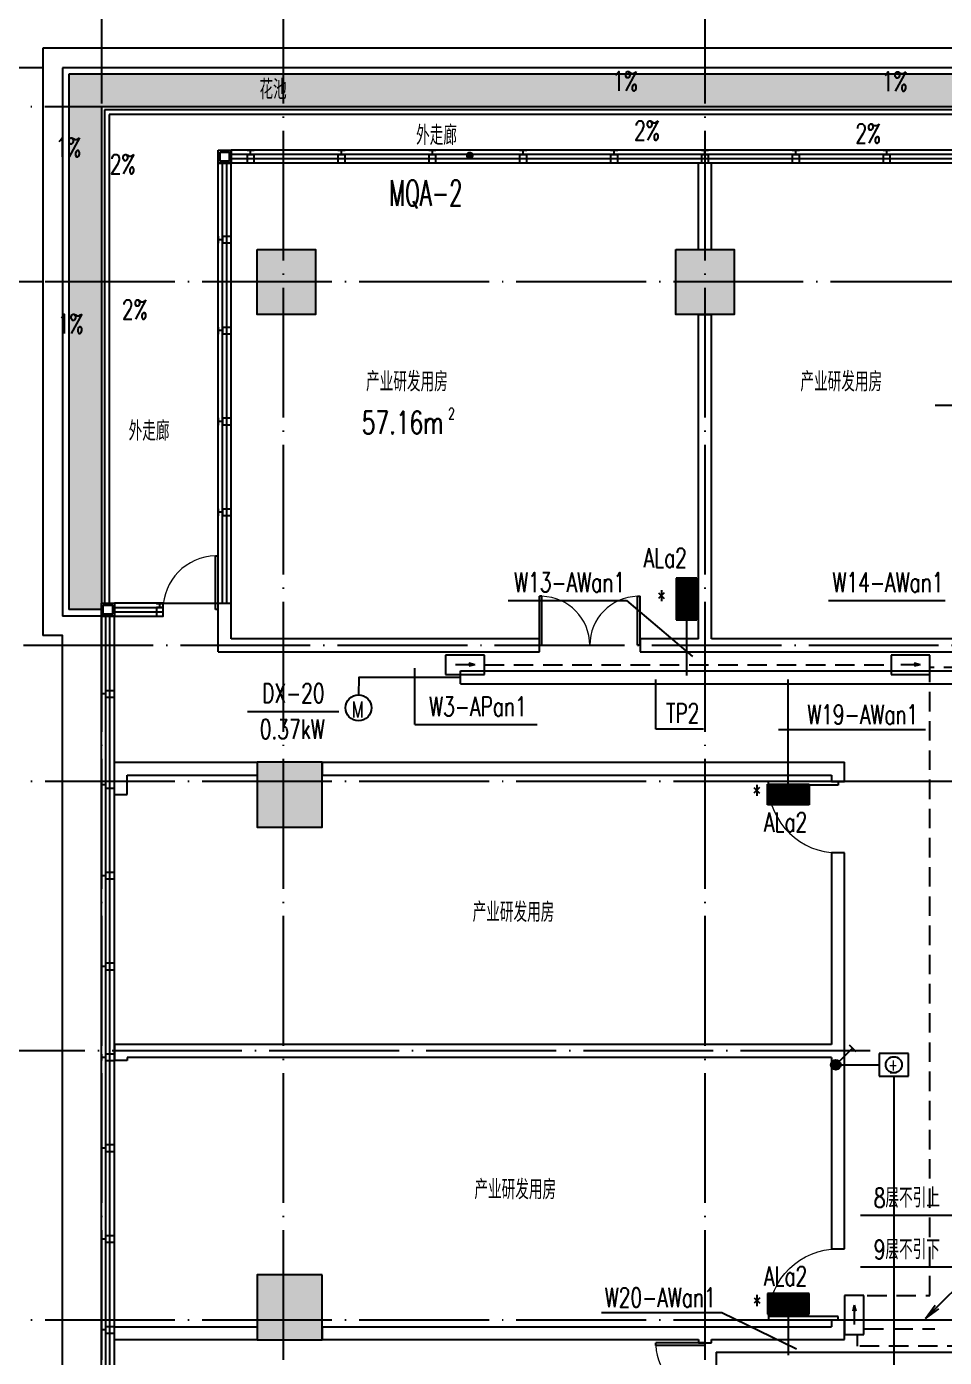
# Model space of a CAD drawing. Extents: x 1980812 to 2226895, y -554123 to 281606.
# Drawn here: x 1992715 to 2006855, y 242158 to 262666 of the extents above; entities that cross this region are included whole.
import ezdxf
from ezdxf.enums import TextEntityAlignment as Align

# ---------------------------------------------------------------- set-up
doc = ezdxf.new("R2010")
doc.units = 0
doc.header["$LTSCALE"] = 1000
doc.header["$MEASUREMENT"] = 0
doc.linetypes.add('DOTE', pattern=[2.42, 2, -0.2, 0.02, -0.2])
doc.linetypes.add('DQXX', pattern=[4.5, 3, -1.5])
doc.layers.get('Defpoints').update_dxf_attribs({"color": 8})
for name, color, linetype in [('$TD_AUDIT_GENERATED_(158)', 8, 'Continuous'), ('$TD_AUDIT_GENERATED_(1F3)', 7, 'Continuous'), ('$TD_AUDIT_GENERATED_(1FCF)', 8, 'Continuous'), ('$TD_AUDIT_GENERATED_(24E)', 8, 'Continuous'), ('$TD_AUDIT_GENERATED_(2762)', 8, 'Continuous'), ('$TD_AUDIT_GENERATED_(276D)', 8, 'Continuous'), ('$TD_AUDIT_GENERATED_(2A51)', 8, 'Continuous'), ('1', 1, 'Continuous'), ('A-FLOR-LAND', 8, 'Continuous'), ('COLU', 8, 'Continuous'), ('COLU_HATCH', 8, 'Continuous'), ('CURTWALL', 8, 'Continuous'), ('DIM_SYMB', 8, 'Continuous'), ('dote', 8, 'DOTE'), ('DQ1', 1, 'Continuous'), ('DQ2', 2, 'Continuous'), ('DQ7', 7, 'Continuous'), ('DQK1', 1, 'Continuous'), ('DQK7', 7, 'Continuous'), ('DQqj', 1, 'Continuous'), ('DQX', 2, 'DQXX'), ('PUB_DIM', 8, 'Continuous'), ('PUB_TEXT', 8, 'Continuous'), ('WALL', 7, 'Continuous'), ('WINDOW', 8, 'Continuous')]:
    doc.layers.add(name, color=color, linetype=linetype)
doc.styles.add('_TCH_DIM', font='SIMPLEX', dxfattribs={"bigfont": 'GBCBIG'})
doc.styles.add('_TCH_DIM_T3', font='SIMPLEX', dxfattribs={"width": 0.705882, "bigfont": 'GBCBIG'})
doc.styles.add('D8', font='txtw.shx', dxfattribs={"width": 0.7, "bigfont": 'hztxtw.shx'})
doc.styles.add('HZF', font='ROMANS2', dxfattribs={"width": 0.7, "bigfont": 'HZDF2'})
doc.styles.add('HZTXTW', font='txtw.shx', dxfattribs={"width": 0.6, "bigfont": 'hztxtw.shx'})
doc.dimstyles.new('_TCH_ARCH&&100', dxfattribs={"dimtxt": 255, "dimasz": 100, "dimexe": 250, "dimexo": 300, "dimgap": 122.5, "dimtad": 1, "dimdec": 0, "dimzin": 0, "dimdsep": 46, "dimtxsty": '_TCH_DIM_T3', "dimblk": 'ARCHTICK', "dimcen": 0.09, "dimclrt": 7, "dimazin": 2, "dimtfac": 1, "dimtdec": 0, "dimtix": 1, "dimtmove": 2, "dimatfit": 3, "dimfxl": 1, "dimtolj": 1, "dimtzin": 0, "dimarcsym": 0})

# ---------------------------------------------------------------- blocks, each defined once
blk = doc.blocks.new('$DorLib2D$00000002')
for p, q in [((-0.5, 0), (-0.5, 0.4875)), ((-0.475, 0.4875), (-0.5, 0.4875)), ((-0.475, 0), (-0.475, 0.4875)), ((0.475, 0), (0.475, 0.4875)), ((0.475, 0.4875), (0.5, 0.4875)), ((0.5, 0), (0.5, 0.4875)), ((-0.5, 0), (-0.475, 0)), ((0.5, 0), (0.475, 0))]:
    blk.add_line(p, q)
at = {"lineweight": 13}
for centre, start, end in [((-0.4875, 0), 0, 88.53072), ((0.4875, 0), 91.46928, 180)]:
    blk.add_arc(centre, 0.4875, start, end, dxfattribs=at)
blk = doc.blocks.new('$DorLib2D$00000001')
for p, q in [((0.45, 0.975), (0.5, 0.975)), ((0.45, 0), (0.45, 0.975)), ((0.5, 0), (0.5, 0.975)), ((0.5, 0), (0.45, 0))]:
    blk.add_line(p, q)
at = {"lineweight": 13}
blk.add_arc((0.475, 0), 0.975, 91.4693, 180, dxfattribs=at)
blk = doc.blocks.new('A$C40541402')
at = {"layer": 'A-FLOR-LAND'}
h = blk.add_hatch(dxfattribs=at)
h.set_pattern_fill('GRASS', color=256, scale=50)
h.set_pattern_definition([(90, (-3008715.91, 233640.35), (-99.7795475, 99.7795475), [26.458066, -173.101015]), (45, (-3008715.91, 233640.35), (-99.7796155, 99.7796155), [26.458066, -114.651615]), (135, (-3008715.91, 233640.35), (-99.7796155, -99.7796155), [26.458066, -114.651615])])
h.paths.add_polyline_path([(-3300, -5050), (-3300, 3200), (14550, 3200), (14550, 2700), (-2800, 2700), (-2800, -5050)])
at = {"layer": '$TD_AUDIT_GENERATED_(158)'}
for p, q in [((14650, 3300), (-3400, 3300)), ((-3400, 3300), (-3400, -5150)), ((14550, 3200), (-3300, 3200)), ((-3300, 3200), (-3300, -5050)), ((-2800, -5050), (-3300, -5050)), ((-2800, -5150), (-3400, -5150))]:
    blk.add_line(p, q, dxfattribs=at)
at = {"layer": '$TD_AUDIT_GENERATED_(24E)'}
for p, q in [((14450, 2700), (-2800, 2700)), ((-2800, 2700), (-2800, -5050)), ((-2750, 2650), (-2750, -4950)), ((14450, 2650), (-2750, 2650)), ((-2680, 2580), (-2680, -4950)), ((14450, 2580), (-2680, 2580))]:
    blk.add_line(p, q, dxfattribs=at)
at = {"layer": 'CURTWALL'}
for p, q in [((6500, 2030), (-800, 2030)), ((-800, 1830), (-800, 2030)), ((6500, 1963), (-800, 1963)), ((6500, 1897), (-800, 1897)), ((11050, 2030), (6500, 2030)), ((11050, 1963), (6500, 1963)), ((11050, 1897), (6500, 1897)), ((-1000, -4950), (-1000, 1830)), ((-1000, 1830), (-800, 1830)), ((-933, -4950), (-933, 1830)), ((-867, -4950), (-867, 1830)), ((6500, 1830), (-800, 1830)), ((-800, -4950), (-800, 1830)), ((11050, 1830), (6500, 1830)), ((-1850, -4950), (-2600, -4950)), ((-2600, -4950), (-2600, -5150)), ((-2600, -5017), (-1850, -5017)), ((-2600, -5083), (-1850, -5083)), ((-1850, -5150), (-1850, -4950)), ((-1000, -5150), (-1000, -4950)), ((-2800, -16200), (-2800, -5150)), ((-2800, -5150), (-2600, -5150)), ((-2733, -16200), (-2733, -5150)), ((-2667, -16200), (-2667, -5150)), ((-2600, -5150), (-1850, -5150)), ((-2600, -16200), (-2600, -5150)), ((-2800, -25950), (-2800, -16200)), ((-2733, -25950), (-2733, -16200)), ((-2667, -25950), (-2667, -16200)), ((-2600, -25950), (-2600, -16200))]:
    blk.add_line(p, q, dxfattribs=at)
for points in [[(-1000, 2030), (-800, 2030), (-800, 1830), (-1000, 1830)], [(-970, 2000), (-830, 2000), (-830, 1860), (-970, 1860)], [(-2800, -4950), (-2600, -4950), (-2600, -5150), (-2800, -5150)], [(-2770, -4980), (-2630, -4980), (-2630, -5120), (-2770, -5120)]]:
    blk.add_lwpolyline(points, close=True, dxfattribs=at)
at = {"layer": 'dote'}
for p, q in [((10044, -1898), (13465, -1898)), ((-6421, -5600), (41786, -5600))]:
    blk.add_line(p, q, dxfattribs=at)
at = {"layer": 'WALL'}
for p, q in [((6400, 500), (6400, 1830)), ((6600, 500), (6600, 1830)), ((6400, 500), (6600, 500)), ((6400, -5500), (6400, -500)), ((6400, -500), (6600, -500)), ((6600, -5500), (6600, -500)), ((-1000, -5700), (-1000, -4950)), ((-1000, -4950), (-800, -4950)), ((-800, -5500), (-800, -4950)), ((3950, -5500), (-800, -5500)), ((3950, -5700), (3950, -5500)), ((6400, -5500), (5500, -5500)), ((5500, -5500), (5500, -5700)), ((11850, -5500), (6600, -5500)), ((-1000, -5700), (3950, -5700)), ((5500, -5700), (6500, -5700)), ((6500, -5700), (11850, -5700)), ((-2600, -7900), (-2600, -7400)), ((-2600, -7400), (-400, -7400)), ((-400, -7400), (-400, -7600)), ((600, -7400), (8650, -7400)), ((600, -7400), (600, -7600)), ((8650, -7700), (8650, -7400)), ((-2400, -7900), (-2400, -7600)), ((-2400, -7600), (-400, -7600)), ((600, -7600), (8450, -7600)), ((8450, -7600), (8450, -7700)), ((8450, -7700), (8650, -7700)), ((-2600, -7900), (-2400, -7900)), ((8650, -8800), (8450, -8800)), ((8450, -8800), (8450, -11750)), ((8650, -11850), (8650, -8800)), ((8450, -11750), (-2600, -11750)), ((-2600, -11750), (-2600, -12000)), ((8650, -14900), (8650, -11850)), ((-2400, -12000), (-2600, -12000)), ((8450, -11950), (-2400, -11950)), ((-2400, -11950), (-2400, -12000)), ((8450, -11950), (8450, -14900)), ((8450, -14900), (8650, -14900)), ((-2600, -16100), (-400, -16100)), ((-400, -16100), (-400, -16300)), ((600, -16100), (6500, -16100)), ((600, -16100), (600, -16300)), ((6500, -16100), (8450, -16100)), ((8650, -16000), (8450, -16000)), ((8450, -16000), (8450, -16100)), ((8650, -16300), (8650, -16000)), ((-2600, -16300), (-400, -16300)), ((600, -16300), (6400, -16300)), ((6400, -16300), (6400, -16350)), ((6400, -16350), (6600, -16350)), ((6600, -16350), (6600, -16300)), ((6600, -16300), (8650, -16300))]:
    blk.add_line(p, q, dxfattribs=at)
at = {"layer": 'WINDOW'}
blk.add_line((-1850, -4950), (-1000, -4950), dxfattribs=at)
for name, p, xscale, yscale, zscale, rotation in [('$DorLib2D$00000001', (-1425, -5050), 850, 850, 850, 359.9999999999771), ('$DorLib2D$00000002', (4725, -5600), 1550, 1550, 1550, 359.9999999999293), ('$DorLib2D$00000001', (8550, -8250), 1100, 1100, 1100, 90), ('$DorLib2D$00000001', (8550, -15450), -1100, 1100, -1100, 90), ('$DorLib2D$00000002', (6500, -17125), -1550, -1550, -1550, 270.0000000039459)]:
    blk.add_blockref(name, p, dxfattribs=dict(at, xscale=xscale, yscale=yscale, zscale=zscale, rotation=rotation))
blk = doc.blocks.new('$TD_AUDIT_GENERATED_(9F)')
at = {"layer": 'dote'}
for p, q in [((-2800, 30469), (-2800, -6248)), ((0, 30469), (0, -6248)), ((6500, 30469), (6500, -6248)), ((56411, 26000), (-8456, 26000)), ((56413, 23300), (-8454, 23300)), ((56413, 15600), (-8454, 15600)), ((9046, 11450), (-6998, 11450)), ((56413, 7300), (-8454, 7300))]:
    blk.add_line(p, q, dxfattribs=at)
blk = doc.blocks.new('A$C28812CA5')
at = {"layer": '$TD_AUDIT_GENERATED_(1F3)', "style": 'D8', "width": 0.7}
for p in [(1908, -1537), (8600, -1537), (3550, -9712), (3577, -13987)]:
    blk.add_text('\\M+5B2FA\\M+5D2B5\\M+5D1D0\\M+5B7A2\\M+5D3C3\\M+5B7BF', height=300, rotation=0.0006, dxfattribs=at).set_placement(p, align=Align.MIDDLE_CENTER)
blk = doc.blocks.new('$TD_AUDIT_GENERATED_(2768)')
at = {"layer": '$TD_AUDIT_GENERATED_(276D)'}
blk.add_line((115028288, 22648046), (115028222, 22648046), dxfattribs=at)
for points in [[(115028222, 22648096), (115028225, 22648096), (115028225, 22647996), (115028222, 22647996)], [(115028288, 22648096), (115028422, 22648096), (115028422, 22647996), (115028288, 22647996)]]:
    blk.add_lwpolyline(points, close=True, dxfattribs=at)
blk = doc.blocks.new('$TD_AUDIT_GENERATED_(2868)')
at = {"layer": 'WINDOW', "rotation": 270}
for p in [(-22648546, 115030252), (-22647146, 115030252), (-22645746, 115030252), (-22644346, 115030252), (-22642946, 115030252), (-22641546, 115030252), (-22640146, 115030252), (-22638746, 115030252)]:
    blk.add_blockref('$TD_AUDIT_GENERATED_(2768)', p, dxfattribs=at)
at = {"layer": 'WINDOW', "xscale": -1}
for p, rotation in [((-115029222, 22648696), 180), ((-115029222, 22647296), 180), ((-115029222, 22645896), 180), ((-115029222, 22644496), 180), ((22646146, 115023272), 90), ((-115031022, 22641696), 180), ((-115031022, 22640296), 180), ((-115031022, 22638896), 180), ((-115031022, 22637496), 180), ((-115031022, 22636096), 180), ((-115031022, 22634696), 180), ((-115031022, 22633296), 180), ((-115031022, 22631896), 180)]:
    blk.add_blockref('$TD_AUDIT_GENERATED_(2768)', p, dxfattribs=dict(at, rotation=rotation))
blk = doc.blocks.new('$TD_AUDIT_GENERATED_(3B36)')
at = {"layer": 'COLU_HATCH'}
h = blk.add_hatch(color=256, dxfattribs=at)
h.dxf.hatch_style = 1
h.paths.add_polyline_path([(53902, -1174248), (53902, -1173348), (54902, -1173348), (54902, -1174248)])
h = blk.add_hatch(color=256, dxfattribs=at)
h.dxf.hatch_style = 1
h.paths.add_polyline_path([(61802, -1179698), (61802, -1180698), (62802, -1180698), (62802, -1179698)])
h = blk.add_hatch(color=256, dxfattribs=at)
h.dxf.hatch_style = 1
h.paths.add_polyline_path([(69702, -1179698), (69702, -1180698), (70702, -1180698), (70702, -1179698)])
h = blk.add_hatch(color=256, dxfattribs=at)
h.dxf.hatch_style = 1
h.paths.add_polyline_path([(53902, -1180698), (53902, -1179798), (54902, -1179798), (54902, -1180698)])
at = {"layer": 'COLU'}
for points in [[(53902, -1174248), (53902, -1173348), (54902, -1173348), (54902, -1174248)], [(61802, -1179698), (61802, -1180698), (62802, -1180698), (62802, -1179698)], [(69702, -1179698), (69702, -1180698), (70702, -1180698), (70702, -1179698)], [(53902, -1180698), (53902, -1179798), (54902, -1179798), (54902, -1180698)]]:
    blk.add_lwpolyline(points, close=True, dxfattribs=at)
blk = doc.blocks.new('_ArchTick')
at = {"color": 0, "linetype": 'ByBlock', "const_width": 0.4}
blk.add_lwpolyline([(-0.5, -0.5), (0.5, 0.5)], dxfattribs=at)
blk = doc.blocks.new('*D225')
at = {"layer": 'Defpoints', "color": 0, "transparency": 16777216}
for p in [(1990991, 262031), (1993267, 262031), (1993267, 258731)]:
    blk.add_point(p, dxfattribs=at)
at = {"layer": 'PUB_DIM', "color": 0, "lineweight": -2, "transparency": 16777216}
for p, q in [((1992967, 262031), (1990741, 262031)), ((1990991, 258731), (1990991, 262031)), ((1992967, 258731), (1990741, 258731))]:
    blk.add_line(p, q, dxfattribs=at)
at = {"layer": 'PUB_DIM', "color": 0, "lineweight": -2, "transparency": 16777216, "xscale": 100, "yscale": 100, "zscale": 100}
for p, rotation in [((1990991, 262031), 90), ((1990991, 258731), 270)]:
    blk.add_blockref('_ArchTick', p, dxfattribs=dict(at, rotation=rotation))
at = {"layer": 'PUB_DIM', "color": 7, "transparency": 16777216, "insert": (1990741, 260381), "char_height": 255, "attachment_point": 5, "rotation": 90, "style": '_TCH_DIM_T3'}
blk.add_mtext('\\A1;3300', dxfattribs=at)
blk = doc.blocks.new('*X251')
at = {"color": 0}
for p, q in [((126, 2940), (274, 2940)), ((128, 2970), (272, 2970)), ((137, 2910), (263, 2910)), ((144, 3000), (256, 3000)), ((173, 2880), (227, 2880))]:
    blk.add_line(p, q, dxfattribs=at)
blk = doc.blocks.new('j')
at = {"layer": '1', "color": 7}
blk.add_line((850, 850), (850, 850), dxfattribs=at)
blk.add_line((850, 850), (850, 850), dxfattribs=at)
blk.add_line((850, 850), (850, 850), dxfattribs=at)
blk.add_line((850, 850), (850, 850), dxfattribs=at)
blk.add_line((850, 850), (850, 850), dxfattribs=at)
blk.add_line((850, 850), (850, 850), dxfattribs=at)
blk.add_line((850, 850), (850, 850), dxfattribs=at)
blk.add_line((850, 850), (850, 850), dxfattribs=at)
blk.add_line((850, 850), (850, 850), dxfattribs=at)
blk.add_line((850, 850), (850, 850), dxfattribs=at)
blk.add_line((850, 850), (850, 850), dxfattribs=at)
blk.add_line((850, 850), (850, 850), dxfattribs=at)
blk.add_line((850, 850), (850, 850), dxfattribs=at)
blk.add_line((850, 850), (850, 850), dxfattribs=at)
blk.add_line((850, 850), (850, 850), dxfattribs=at)
blk.add_line((850, 850), (850, 850), dxfattribs=at)
blk.add_line((850, 850), (850, 850), dxfattribs=at)
blk.add_line((850, 850), (850, 850), dxfattribs=at)
at = {"layer": 'DQK1'}
blk.add_circle((0, 0), 75, dxfattribs=at)
at = {"layer": 'DQK7'}
for p, q in [((0, 0), (850, 850)), ((850, 850), (647, 703)), ((850, 850), (703, 647))]:
    blk.add_line(p, q, dxfattribs=at)
at = {"layer": 'DQK1'}
blk.add_blockref('*X251', (-200, -2950), dxfattribs=at)
blk = doc.blocks.new('dyz')
at = {"layer": 'DQK1'}
for p, q in [((-300, 0), (300, 0)), ((-300, -300), (-300, 0)), ((300, 0), (300, -300)), ((300, -300), (-300, -300))]:
    blk.add_line(p, q, dxfattribs=at)
at = {"layer": 'DQK7'}
for q in [(-58, -127), (-58, -127), (150, -150), (-58, -173), (-58, -173)]:
    blk.add_line((-150, -150), q, dxfattribs=at)
blk = doc.blocks.new('*X245')
at = {"color": 0}
for p, q in [((8700, 8370), (9500, 8370)), ((8700, 8340), (9500, 8340)), ((8700, 8310), (9500, 8310)), ((8700, 8280), (9500, 8280)), ((8700, 8250), (9500, 8250)), ((8700, 8220), (9500, 8220)), ((8700, 8190), (9500, 8190)), ((8700, 8160), (9500, 8160)), ((8700, 8130), (9500, 8130)), ((8700, 8100), (9500, 8100)), ((8700, 8070), (9500, 8070)), ((8700, 8040), (9500, 8040)), ((8700, 8010), (9500, 8010))]:
    blk.add_line(p, q, dxfattribs=at)
blk = doc.blocks.new('XM')
at = {"layer": '1'}
for p, q in [((320, 168), (-320, 168)), ((-320, 168), (-320, -152)), ((320, -152), (320, 168)), ((-320, -152), (320, -152))]:
    blk.add_line(p, q, dxfattribs=at)
at = {"layer": '1', "xscale": 0.8, "yscale": 0.8, "zscale": 0.8}
blk.add_blockref('*X245', (-7280, -6552), dxfattribs=at)
blk = doc.blocks.new('dj')
at = {"layer": 'DQK1'}
blk.add_circle((0, 0), 200, dxfattribs=at)
at = {"layer": 'DQK7', "style": 'D8', "width": 0.7}
blk.add_text('M', height=250, dxfattribs=at).set_placement((-100, -150))
blk = doc.blocks.new('FP')
at = {"layer": 'DQK1'}
for p, q in [((-225, 175), (-225, -175)), ((225, 175), (-225, 175)), ((225, -175), (225, 175)), ((-225, -175), (225, -175))]:
    blk.add_line(p, q, dxfattribs=at)
blk.add_circle((0, 0), 125, dxfattribs=at)
at = {"layer": 'DQK7', "style": 'D8', "width": 0.7}
for s, p in [('+', (-83, -89)), ('-', (-80, -202))]:
    blk.add_text(s, height=180, dxfattribs=at).set_placement(p)
blk = doc.blocks.new('*X263')
at = {"color": 0, "linetype": 'Continuous'}
for p, q in [((28109, 10830), (28307, 10830)), ((28109, 10800), (28307, 10800)), ((28118, 10860), (28297, 10860)), ((28119, 10770), (28297, 10770)), ((28141, 10890), (28274, 10890)), ((28142, 10740), (28273, 10740))]:
    blk.add_line(p, q, dxfattribs=at)
blk = doc.blocks.new('KTA')
at = {"layer": 'DQK1'}
for p, q in [((53, 53), (256, 256)), ((203, 309), (309, 203))]:
    blk.add_line(p, q, dxfattribs=at)
blk.add_circle((0, 0), 75, dxfattribs=at)
at = {"layer": 'DQK1', "xscale": 0.75, "yscale": 0.75, "zscale": 0.75, "rotation": 180}
blk.add_blockref('*X263', (21156, 8112), dxfattribs=at)

msp = doc.modelspace()

# ---------------------------------------------------------------- linework, layer by layer
at = {"layer": '$TD_AUDIT_GENERATED_(158)', "color": 2}
for p, q in [((2011616.5, 262331.5), (1992966.5, 262331.5)), ((1992966.5, 262331.5), (1992966.5, 253281.5))]:
    msp.add_line(p, q, dxfattribs=at)
msp.add_lwpolyline([(2046466.5, 240181.5), (2046466.5, 231681.5), (2028316.5, 231681.5), (2028316.5, 232181.5), (1993266.5, 232181.5), (1993266.5, 253281.5), (1992966.5, 253281.5)], dxfattribs=at)
at = {"layer": 'DIM_SYMB'}
for points in [[(2001165.8, 261729.5, 0, 0, 0), (2002466.8, 261729.5, 80, 0, 0), (2002766.8, 261729.5, 0, 0, 0)], [(2006804.8, 261725.1, 0, 0, 0), (2005503.8, 261725.1, 80, 0, 0), (2005203.8, 261725.1, 0, 0, 0)], [(1993619, 261569.7, 0, 0, 0), (1993619, 260547.6, 80, 0, 0), (1993619, 260247.6, 0, 0, 0)], [(1994761.9, 261165.8, 0, 0, 0), (1994414.4, 260178.2, 80, 0, 0), (1994314.8, 259895.2, 0, 0, 0)], [(2001512.4, 260980.8, 0, 0, 0), (2002527.6, 261070.2, 80, 0, 0), (2002826.4, 261096.5, 0, 0, 0)], [(2006309, 261046.4, 0, 0, 0), (2005355, 261118.7, 80, 0, 0), (2005055.8, 261141.3, 0, 0, 0)], [(1994998.6, 257730, 0, 0, 0), (1994654.7, 258529.1, 80, 0, 0), (1994536.1, 258804.7, 0, 0, 0)], [(1993619, 257728.7, 0, 0, 0), (1993619, 258452.2, 80, 0, 0), (1993619, 258752.2, 0, 0, 0)]]:
    msp.add_lwpolyline(points, format="xyseb", dxfattribs=at)
at = {"layer": 'DIM_SYMB', "const_width": 60}
msp.add_lwpolyline([(1999548, 260709.1, 1), (1999536.8, 260650.2, 1)], format="xyb", close=True, dxfattribs=at)
at = {"layer": 'DQ2'}
for p, q in [((2002882.1, 253524.5), (2002882.1, 252668.2)), ((2004449.2, 250994.1), (2004449.2, 252604.8)), ((2005257.7, 246667.2), (2005851.2, 246667.2)), ((2006076.2, 246492.2), (2006076.2, 241708.1)), ((2004449.2, 242822.6), (2004449.2, 242192.2))]:
    msp.add_line(p, q, dxfattribs=at)
msp.add_lwpolyline([(1999400, 252637.8), (1997832.4, 252637.8), (1997830.2, 252367.2)], dxfattribs=at)
at = {"layer": 'DQ7'}
for p, q in [((2000134.7, 253822.1), (2001959.9, 253822.1)), ((2001959.9, 253822.1), (2002973.7, 252960.4)), ((2005069.9, 253822.1), (2006865.1, 253822.1)), ((1998697.5, 251909), (1998697.5, 252780.5)), ((2002407.9, 251839.1), (2002407.9, 252605.3)), ((1996119.4, 252113.9), (1997527.6, 252113.9)), ((1998697.5, 251909), (2000579.8, 251909)), ((2003143.2, 251839.1), (2002407.9, 251839.1)), ((2004300.3, 251832.4), (2006566.2, 251832.4)), ((2005564.5, 244348.6), (2006982.3, 244348.6)), ((2005564.5, 243552.8), (2006982.3, 243552.8)), ((2001571.3, 242848.1), (2003425.1, 242848.1)), ((2003425.1, 242848.1), (2004575.5, 242290.3))]:
    msp.add_line(p, q, dxfattribs=at)
at = {"layer": 'DQqj', "ltscale": 0.15}
for p, q in [((1999400, 252737.8), (2020719.3, 252737.8)), ((1999400, 252537.8), (1999400, 252737.8)), ((1999400, 252537.8), (2021955.5, 252537.8)), ((2003336.4, 242237.8), (2022355.5, 242237.8)), ((2003336.4, 242237.8), (2003336.4, 242037.8))]:
    msp.add_line(p, q, dxfattribs=at)
at = {"layer": 'DQX', "ltscale": 0.1}
msp.add_line((1999771.3, 252831.5), (2006032.7, 252831.5), dxfattribs=at)
for points in [[(2005667, 243113), (2006632.7, 243113), (2006632.7, 252681.5)], [(2020645.2, 252787.8), (2006632.7, 252787.8)], [(2008100.2, 242331.5), (2005517, 242331.5), (2005517, 242513)], [(2005616.5, 242597.3), (2006709.3, 242597.3), (2006709.3, 242597.3)]]:
    msp.add_lwpolyline(points, dxfattribs=at)

# ---------------------------------------------------------------- block references
at = {"layer": '$TD_AUDIT_GENERATED_(1FCF)'}
msp.add_blockref('A$C28812CA5', (1996666.5, 258731.5), dxfattribs=at)
at = {"layer": '$TD_AUDIT_GENERATED_(2762)'}
msp.add_blockref('$TD_AUDIT_GENERATED_(2868)', (1996666.5, 258731.5), dxfattribs=at)
at = {"layer": 'COLU', "rotation": 270}
msp.add_blockref('$TD_AUDIT_GENERATED_(3B36)', (3176964.6, 313133.3), dxfattribs=at)
at = {"layer": 'DQ1', "ltscale": 0.05, "xscale": -1}
for p in [(1999471.3, 252981.5), (2006332.7, 252981.5)]:
    msp.add_blockref('dyz', p, dxfattribs=at)
at = {"layer": 'DQ1', "ltscale": 0.15}
msp.add_blockref('dj', (1997828.5, 252167.2), dxfattribs=at)
at = {"layer": 'DQ1'}
msp.add_blockref('KTA', (2005182.7, 246667.2), dxfattribs=at)
at = {"layer": 'DQ1', "ltscale": 0.05, "rotation": 179.9999084328487}
msp.add_blockref('j', (2007416.5, 243607.8), dxfattribs=at)
at = {"layer": 'DQ1', "ltscale": 0.05, "xscale": -1, "rotation": 90}
msp.add_blockref('dyz', (2005316.5, 242813), dxfattribs=at)
at = {"layer": 'DQ2'}
for p, rotation in [((2002890.1, 253844.5), 90), ((2004449.2, 242990.6), 180)]:
    msp.add_blockref('XM', p, dxfattribs=dict(at, rotation=rotation))
at = {"layer": 'DQ2', "xscale": -1}
msp.add_blockref('XM', (2004449.2, 250826.1), dxfattribs=at)
at = {"layer": 'DQ2'}
msp.add_blockref('FP', (2006076.2, 246667.2), dxfattribs=at)
at = {"layer": 'WALL'}
for name, p in [('$TD_AUDIT_GENERATED_(9F)', (1996666.5, 235431.5)), ('A$C40541402', (1996666.5, 258731.5))]:
    msp.add_blockref(name, p, dxfattribs=at)

# ---------------------------------------------------------------- texts
at = {"layer": '$TD_AUDIT_GENERATED_(1F3)', "style": 'D8', "width": 0.7}
for s, p in [('\\M+5BBA8\\M+5B3D8', (1996512.1, 261697.5)), ('\\M+5CDE2\\M+5D7DF\\M+5C0C8', (1999030.6, 260990.7)), ('\\M+5CDE2\\M+5D7DF\\M+5C0C8', (1994601.7, 256434.9))]:
    msp.add_text(s, height=300, rotation=0.00057, dxfattribs=at).set_placement(p, align=Align.MIDDLE_CENTER)
at = {"layer": '$TD_AUDIT_GENERATED_(1F3)', "style": 'HZF', "width": 0.7}
for s, height, p in [('2', 175, (1999262.4, 256702.4)), ('57.16m', 350, (1998510.2, 256564.4))]:
    msp.add_text(s, height=height, dxfattribs=at).set_placement(p, align=Align.MIDDLE_CENTER)
at = {"layer": '$TD_AUDIT_GENERATED_(2A51)', "style": 'HZTXTW', "width": 0.6}
msp.add_text('MQA-2', height=400, rotation=0.00057, dxfattribs=at).set_placement((1998864, 260102), align=Align.MIDDLE_CENTER)
at = {"layer": 'DQ7', "style": 'D8', "width": 0.7}
for s, p in [('ALa2', (2002553.7, 254479.4)), ('W13-AWan1', (2001080.3, 254102.6)), ('W14-AWan1', (2005985.5, 254102.6)), ('*', (2002494.6, 253832.4)), ('DX-20', (1996824, 252394.4)), ('W3-APan1', (1999667, 252189.4)), ('TP2', (2002822.4, 252085.3)), ('W19-AWan1', (2005596.2, 252065.9)), ('0.37kW', (1996806.9, 251840)), ('*', (2003963.2, 250832.1)), ('ALa2', (2004408.2, 250406.6)), ('8\\M+5B2E3\\M+5B2BB\\M+5D2FD\\M+5C9CF', (2006276.6, 244629.1)), ('9\\M+5B2E3\\M+5B2BB\\M+5D2FD\\M+5CFC2', (2006276.6, 243833.2)), ('ALa2', (2004408.2, 243410.1)), ('W20-AWan1', (2002475.9, 243081.6)), ('*', (2003967.7, 242971))]:
    msp.add_text(s, height=300, dxfattribs=at).set_placement(p, align=Align.MIDDLE)
at = {"layer": 'PUB_TEXT', "style": '_TCH_DIM', "width": 0.705882}
for s, p in [('1%', (2001738.8, 261676.2)), ('1%', (2005891.8, 261672.8)), ('2%', (2002075.5, 260915.1)), ('2%', (2005483, 260870.8)), ('1%', (1993162, 260656.7)), ('2%', (1993998.1, 260399.8)), ('2%', (1994184.1, 258157.7)), ('1%', (1993196.5, 257938.7))]:
    msp.add_text(s, height=297.5, dxfattribs=at).set_placement(p)

# ---------------------------------------------------------------- dimensions: what is measured, and where the dimension line sits
at = {"layer": 'PUB_DIM'}
dim = msp.add_aligned_dim(p1=(1993266.5, 258731.5), p2=(1993266.5, 262031.5), distance=2275.5, dimstyle='_TCH_ARCH&&100', dxfattribs=at)
dim.commit()
dim.dimension.update_dxf_attribs({"geometry": '*D225', "text_midpoint": (1990741, 260381.5)})

doc.saveas('drawing.dxf')
